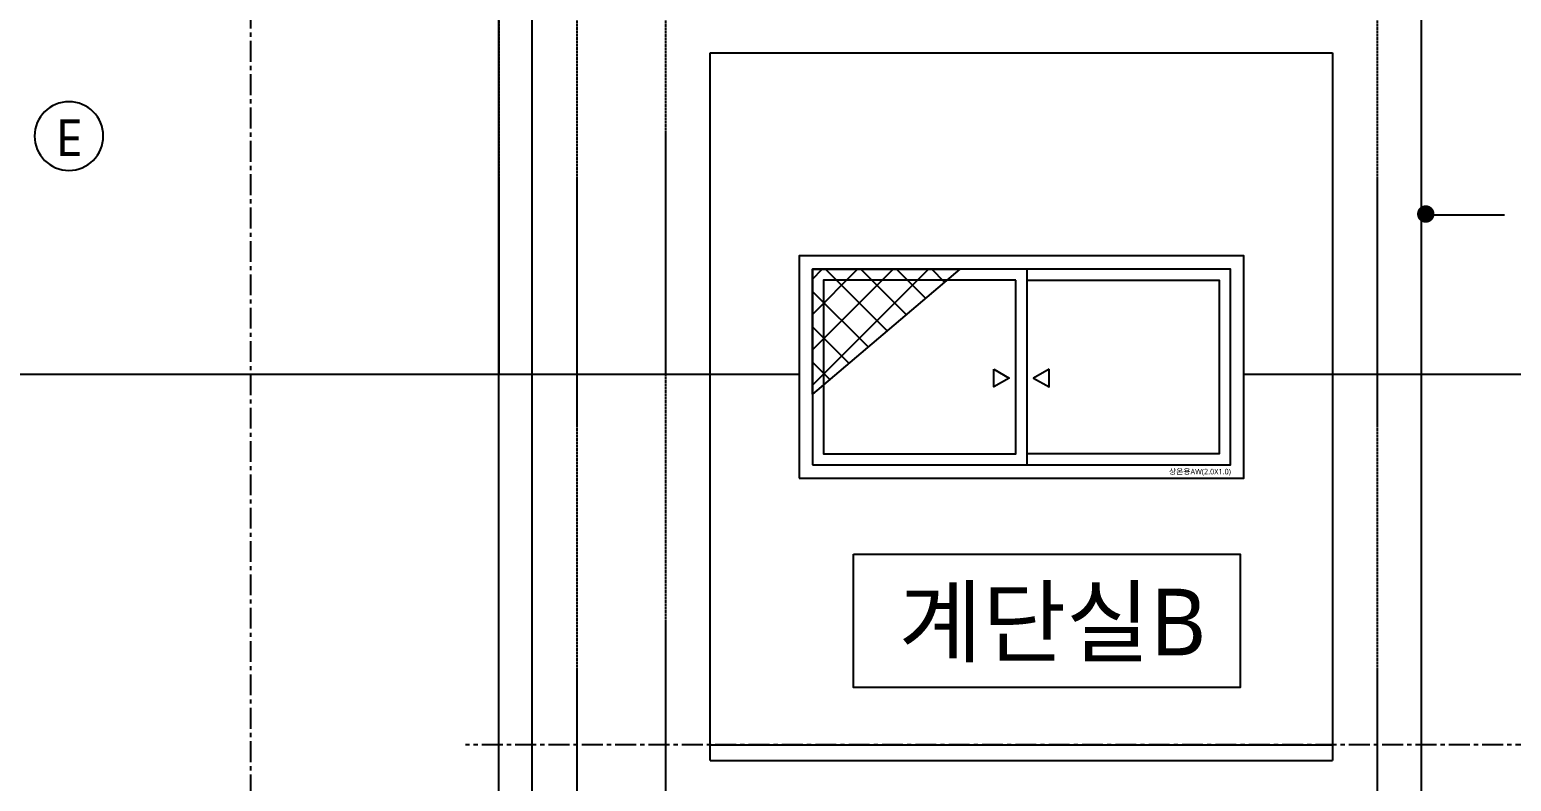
# Model space of a CAD drawing. Header units: millimetres. Extents: x -65167 to 413267, y -17142 to 66587.
# Drawn here: x 402189 to 408855, y 23119 to 26501 of the extents above; entities that cross this region are included whole.
import ezdxf
from ezdxf.enums import TextEntityAlignment as Align

# ---------------------------------------------------------------- set-up
doc = ezdxf.new("R2010")
doc.units = ezdxf.units.MM
doc.header["$LTSCALE"] = 75
doc.header["$MEASUREMENT"] = 0
doc.linetypes.add('CEN', pattern=[62, 60, -1, 0, -1])
doc.linetypes.add('CENTER', pattern=[2, 1.25, -0.25, 0.25, -0.25])
doc.layers.get('0').update_dxf_attribs({"linetype": 'CONTINUOUS'})
doc.layers.get('Defpoints').update_dxf_attribs({"color": 171, "linetype": 'CONTINUOUS'})
for name, color, linetype in [('A-SYM', 7, 'CONTINUOUS'), ('CEN', 1, 'CEN'), ('CEN(ST)', 1, 'CENTER'), ('CON', 2, 'CONTINUOUS'), ('FIN', 8, 'CONTINUOUS'), ('hatch', 8, 'CONTINUOUS'), ('LED', 7, 'CONTINUOUS'), ('TEXT(NOTE小)', 1, 'CONTINUOUS'), ('TEXT(실명)', 3, 'CONTINUOUS'), ('WID', 4, 'CONTINUOUS'), ('WIN-G', 252, 'CONTINUOUS')]:
    doc.layers.add(name, color=color, linetype=linetype)
doc.styles.add('나눔바른고딕', font='NanumBarunGothic.ttf')

# ---------------------------------------------------------------- blocks, each defined once
blk = doc.blocks.new('AW(2.0X1.0)')
at = {"ltscale": 1000}
blk.add_wipeout([(887455, -28823.2), (889455, -28823.2), (889455, -27823.2), (887455, -27823.2)], dxfattribs=at).dxf.layer = 'WID'
at = {"layer": 'WID', "ltscale": 1000}
blk.add_line((888480, -27883.2), (888480, -28763.2), dxfattribs=at)
for points in [[(887455, -28823.2), (889455, -28823.2), (889455, -27823.2), (887455, -27823.2)], [(887515, -28763.2), (889395, -28763.2), (889395, -27883.2), (887515, -27883.2)]]:
    blk.add_lwpolyline(points, close=True, dxfattribs=at)
at = {"layer": 'WIN-G'}
for points in [[(888430, -27933.2), (887565, -27933.2), (887565, -28713.2), (888430, -28713.2)], [(888330.7, -28333.2), (888400, -28373.2), (888330.7, -28413.2)], [(888579.3, -28333.2), (888510, -28373.2), (888579.3, -28413.2)]]:
    blk.add_lwpolyline(points, close=True, dxfattribs=at)
blk.add_lwpolyline([(888480, -27933.2), (889345, -27933.2), (889345, -28713.2), (888480, -28713.2)], dxfattribs=at)
at = {"layer": 'Defpoints', "style": '나눔바른고딕'}
blk.add_text('상온용AW(2.0X1.0)', height=25, dxfattribs=at).set_placement((889119, -28806.4))
blk = doc.blocks.new('A$C2DB153E7')
at = {"layer": 'hatch'}
h = blk.add_hatch(dxfattribs=at)
h.set_pattern_fill('_USER', color=252, scale=112.5, angle=45, double=1, pattern_type=0)
h.set_pattern_definition([(45, (-5906.34, -13786.88), (-79.5495, 79.5495), []), (135, (-5906.34, -13786.88), (-79.5495, -79.5495), [])])
h.paths.add_polyline_path([(662.5, 0), (0, -562.5), (0, 0)])
at = {"layer": 'hatch', "color": 252}
blk.add_lwpolyline([(662.5, 0), (0, -562.5), (0, 0)], close=True, dxfattribs=at)
blk = doc.blocks.new('E')
at = {"layer": 'TEXT(NOTE小)'}
blk.add_circle((286.7, -86.2), 154.6, dxfattribs=at)
at = {"layer": 'TEXT(NOTE小)', "style": '나눔바른고딕'}
blk.add_text('E', height=165, dxfattribs=at).set_placement((287.5, -79), align=Align.MIDDLE_CENTER)

msp = doc.modelspace()

# ---------------------------------------------------------------- hatches: boundary and pattern name
at = {"layer": 'LED', "ltscale": 10000}
h = msp.add_hatch(color=256, dxfattribs=at)
h.dxf.hatch_style = 1
edge = h.paths.add_edge_path()
edge.add_arc((408469.5, 25671.7), 39.3, -180, 180)

# ---------------------------------------------------------------- linework, layer by layer
at = {"ltscale": 10000}
msp.add_lwpolyline([(405895, 24141.6), (407634.5, 24141.6), (407634.5, 23541.6), (405895, 23541.6)], close=True, dxfattribs=at)
at = {"layer": 'A-SYM', "const_width": 30}
msp.add_lwpolyline([(408470.9, 25683.5, -1), (408470.9, 25653.5, -1)], format="xyb", close=True, dxfattribs=at)
at = {"layer": 'A-SYM'}
msp.add_lwpolyline([(408470.9, 25668.5), (408823, 25668.5)], dxfattribs=at)
at = {"layer": 'CEN', "ltscale": 10000}
for p, q in [((404300.6, 12191.9), (404300.6, 28689.6)), ((411067.4, 24950.3), (386941.9, 24950.3))]:
    msp.add_line(p, q, dxfattribs=at)
at = {"layer": 'CEN(ST)', "ltscale": 0.1}
for p, q in [((404300.6, 52264.1), (404300.6, 24950.3)), ((404650.6, 52264.1), (404650.6, 12191.9)), ((405050.6, 12191.9), (405050.6, 52264.1)), ((408250.6, 52264.1), (408250.6, 12191.9))]:
    msp.add_line(p, q, dxfattribs=at)
at = {"layer": 'CEN(ST)'}
for p, q in [((403183.1, 49550.3, 0), (403183.1, 12191.9)), ((411067.4, 23283.6), (404150.5, 23283.6))]:
    msp.add_line(p, q, dxfattribs=at)
at = {"layer": 'CON', "ltscale": 0.1}
msp.add_line((408450.6, 12191.9), (408450.6, 50400.3), dxfattribs=at)
at = {"layer": 'CON', "ltscale": 1000}
for p, q in [((404450.6, 12191.9), (404450.6, 49550.3)), ((405250.6, 23213.6), (405250.6, 26397)), ((405250.6, 26397), (408050.6, 26397)), ((408050.6, 26397), (408050.6, 23213.6))]:
    msp.add_line(p, q, dxfattribs=at)
at = {"layer": 'CON', "ltscale": 10000}
msp.add_line((405250.6, 23213.6), (408050.6, 23213.6), dxfattribs=at)
at = {"layer": 'FIN', "ltscale": 10000}
msp.add_line((405250.6, 23283.6), (408050.6, 23283.6), dxfattribs=at)

# ---------------------------------------------------------------- block references
at = {"layer": 'CEN(ST)', "xscale": -1, "rotation": 180}
msp.add_blockref('E', (402079.5, 25936.3), dxfattribs=at)

# ---------------------------------------------------------------- texts
at = {"layer": 'TEXT(실명)', "style": '나눔바른고딕'}
msp.add_text('계단실B', height=300, dxfattribs=at).set_placement((406790.4, 23839.8), align=Align.MIDDLE)

# ---------------------------------------------------------------- next in the draw order: block references
msp.add_blockref('AW(2.0X1.0)', (-481804.4, 53306.8))

# ---------------------------------------------------------------- next in the draw order: block references
at = {"ltscale": 0.1}
msp.add_blockref('A$C2DB153E7', (405710.6, 25423.6), dxfattribs=at)

doc.saveas('drawing.dxf')
